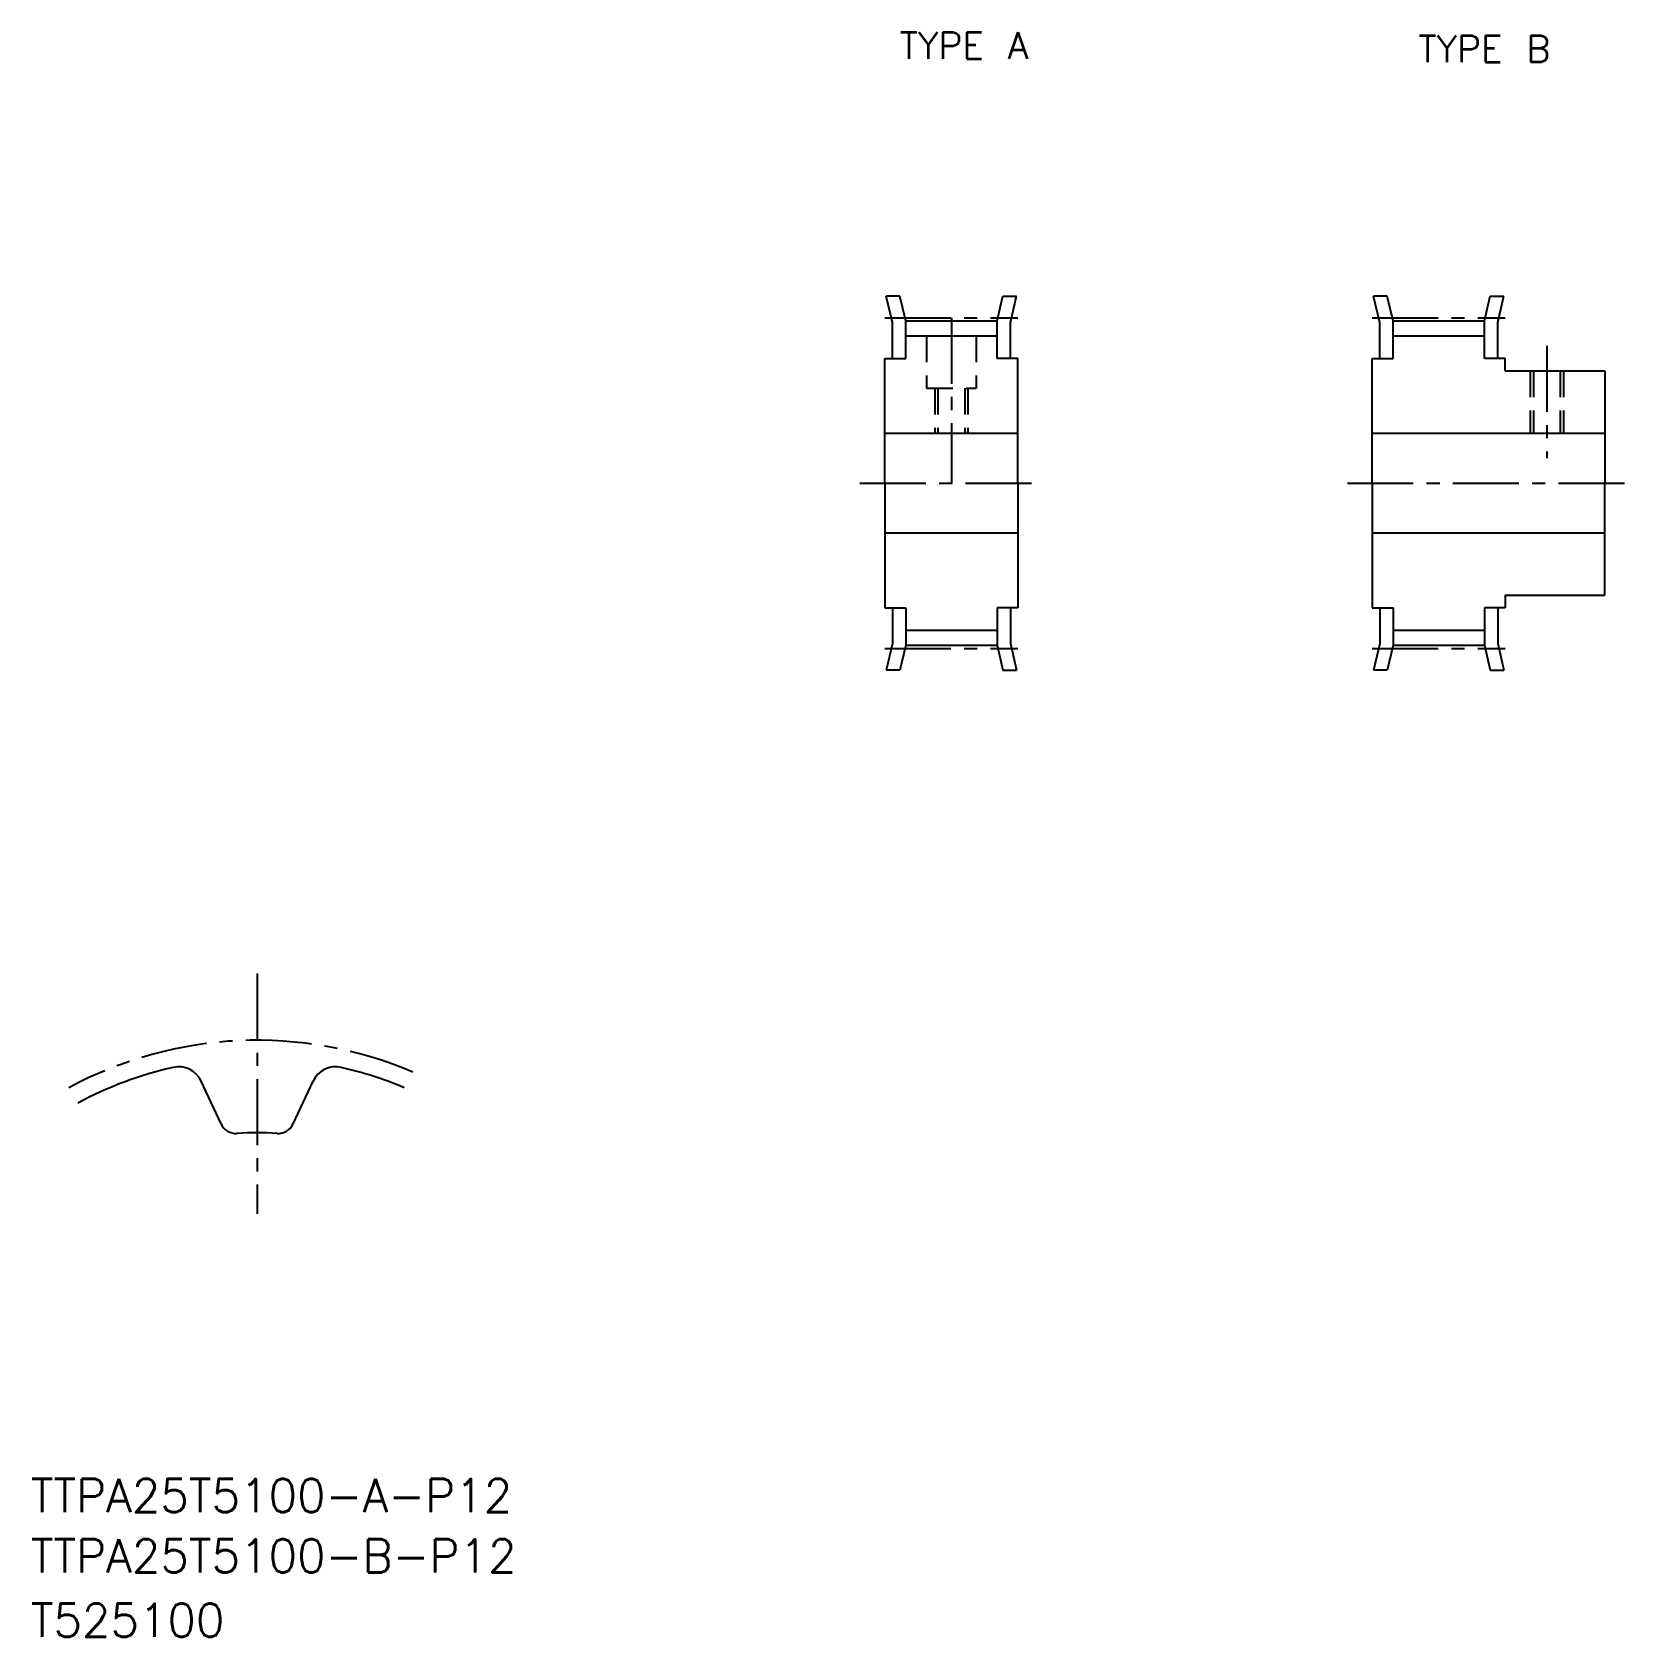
# Model space of a CAD drawing. Extents: x 10 to 202, y 10 to 203.
import ezdxf

# ---------------------------------------------------------------- set-up
doc = ezdxf.new("R2010")
doc.units = 0
doc.header["$LTSCALE"] = 0.25
doc.linetypes.add('CENTER', pattern=[50.8, 31.75, -6.35, 6.35, -6.35])
doc.linetypes.add('DASHED', pattern=[19.05, 12.7, -6.35])
doc.layers.get('0').update_dxf_attribs({"linetype": 'CONTINUOUS'})
doc.layers.add('CENTER', color=1, linetype='CENTER')
doc.styles.get("Standard").update_dxf_attribs({"font": 'txt.shx'})

msp = doc.modelspace()

# ---------------------------------------------------------------- linework, layer by layer
for p, q in [((113.69, 168.15), (112.94, 171.34)), ((114.58, 171.34), (112.94, 171.34)), ((115.29, 168.34), (114.58, 171.34)), ((126.29, 168.34), (126.99, 171.34)), ((126.99, 171.34), (128.64, 171.34)), ((127.89, 168.15), (128.64, 171.34)), ((172.34, 168.15), (171.59, 171.34)), ((173.23, 171.34), (171.59, 171.34)), ((173.94, 168.34), (173.23, 171.34)), ((184.94, 168.34), (185.64, 171.34)), ((185.64, 171.34), (187.28, 171.34)), ((186.54, 168.15), (187.28, 171.34)), ((113.69, 163.84), (113.69, 168.15)), ((115.29, 163.84), (115.29, 168.34)), ((115.29, 168.34), (126.29, 168.34)), ((126.29, 163.84), (126.29, 168.34)), ((127.89, 163.84), (127.89, 168.15)), ((172.34, 163.84), (172.34, 168.15)), ((173.94, 168.34), (184.94, 168.34)), ((173.94, 163.84), (173.94, 168.34)), ((184.94, 163.84), (184.94, 168.34)), ((186.54, 163.84), (186.54, 168.15)), ((115.29, 166.54), (126.29, 166.54)), ((173.94, 166.54), (184.94, 166.54)), ((112.79, 148.84), (112.79, 163.84)), ((112.79, 163.84), (115.29, 163.84)), ((128.79, 163.84), (126.29, 163.84)), ((128.79, 148.84), (128.79, 163.84)), ((171.44, 148.84), (171.44, 163.84)), ((171.44, 163.84), (173.94, 163.84)), ((187.44, 163.84), (184.94, 163.84)), ((187.44, 162.34), (187.44, 163.84)), ((187.44, 162.34), (199.44, 162.34)), ((199.44, 162.34), (199.44, 148.84)), ((112.79, 154.84), (128.79, 154.84)), ((171.44, 154.84), (199.44, 154.84)), ((112.79, 148.84), (112.79, 133.84)), ((128.79, 148.84), (128.79, 133.84)), ((171.44, 148.84), (171.44, 133.84)), ((199.44, 135.34), (199.44, 148.84)), ((112.79, 142.84), (128.79, 142.84)), ((171.44, 142.84), (199.44, 142.84)), ((187.44, 135.34), (199.44, 135.34)), ((187.44, 135.34), (187.44, 133.84)), ((112.79, 133.84), (115.29, 133.84)), ((113.69, 133.84), (113.69, 129.52)), ((115.29, 133.84), (115.29, 129.34)), ((126.29, 133.84), (126.29, 129.34)), ((128.79, 133.84), (126.29, 133.84)), ((127.89, 133.84), (127.89, 129.52)), ((171.44, 133.84), (173.94, 133.84)), ((172.34, 133.84), (172.34, 129.52)), ((173.94, 133.84), (173.94, 129.34)), ((184.94, 133.84), (184.94, 129.34)), ((187.44, 133.84), (184.94, 133.84)), ((186.54, 133.84), (186.54, 129.52)), ((113.69, 129.52), (112.94, 126.34)), ((115.29, 131.14), (126.29, 131.14)), ((127.89, 129.52), (128.64, 126.34)), ((172.34, 129.52), (171.59, 126.34)), ((173.94, 131.14), (184.94, 131.14)), ((186.54, 129.52), (187.28, 126.34)), ((115.29, 129.34), (114.58, 126.34)), ((115.29, 129.34), (126.29, 129.34)), ((126.29, 129.34), (126.99, 126.34)), ((173.94, 129.34), (173.23, 126.34)), ((173.94, 129.34), (184.94, 129.34)), ((184.94, 129.34), (185.64, 126.34)), ((114.58, 126.34), (112.94, 126.34)), ((126.99, 126.34), (128.64, 126.34)), ((173.23, 126.34), (171.59, 126.34)), ((185.64, 126.34), (187.28, 126.34)), ((32.91, 71.74), (30.52, 76.87)), ((41.59, 71.74), (43.98, 76.87))]:
    msp.add_line(p, q)
at = {"color": 3, "linetype": 'DASHED'}
for p, q in [((117.79, 166.54), (117.79, 160.24)), ((123.79, 166.54), (123.79, 160.24)), ((190.44, 162.34), (190.44, 154.84)), ((190.82, 162.34), (190.82, 154.84)), ((194.06, 162.34), (194.06, 154.84)), ((194.44, 162.34), (194.44, 154.84)), ((117.79, 160.24), (123.79, 160.24)), ((118.79, 160.24), (118.79, 154.84)), ((119.17, 160.24), (119.17, 154.84)), ((122.41, 160.24), (122.41, 154.84)), ((122.79, 160.24), (122.79, 154.84))]:
    msp.add_line(p, q, dxfattribs=at)
for centre, radius, start, end in [((37.25, 34.04), 45.62, 102.8128, 118.2365), ((27.8, 75.6), 3, 25, 102.8128), ((46.7, 75.6), 3, 77.1872, 155), ((37.25, 34.04), 45.62, 67.1553, 77.1872), ((34.72, 72.58), 2, 205, 273.7512), ((39.78, 72.58), 2, 266.2488, 335), ((37.25, 34.04), 36.62, 86.2488, 93.7512)]:
    msp.add_arc(centre, radius, start, end)
at = {"layer": 'CENTER'}
for p, q in [((112.79, 168.73), (128.79, 168.73)), ((120.79, 168.73), (120.79, 148.84)), ((171.44, 168.73), (187.44, 168.73)), ((192.44, 165.34), (192.44, 151.84)), ((109.79, 148.84), (131.79, 148.84)), ((168.44, 148.84), (202.44, 148.84)), ((112.79, 128.94), (128.79, 128.94)), ((171.44, 128.94), (187.44, 128.94))]:
    msp.add_line(p, q, dxfattribs=at)
at = {"layer": 'CENTER', "color": 1, "linetype": 'CENTER'}
msp.add_line((37.25, 89.82), (37.25, 60.91), dxfattribs=at)
msp.add_arc((37.25, 34.04), 47.75, 66.8722, 118.3317, dxfattribs=at)

# ---------------------------------------------------------------- texts
for s, height, p in [('TYPE A', 3.2, (114.56, 199.9)), ('TYPE B', 3.2, (176.97, 199.48)), ('TTPA25T5100-A-P12', 4, (10, 25)), ('TTPA25T5100-B-P12', 4, (10, 17.76)), ('T525100', 4, (10, 10))]:
    msp.add_text(s, height=height).set_placement(p)

doc.saveas('drawing.dxf')
